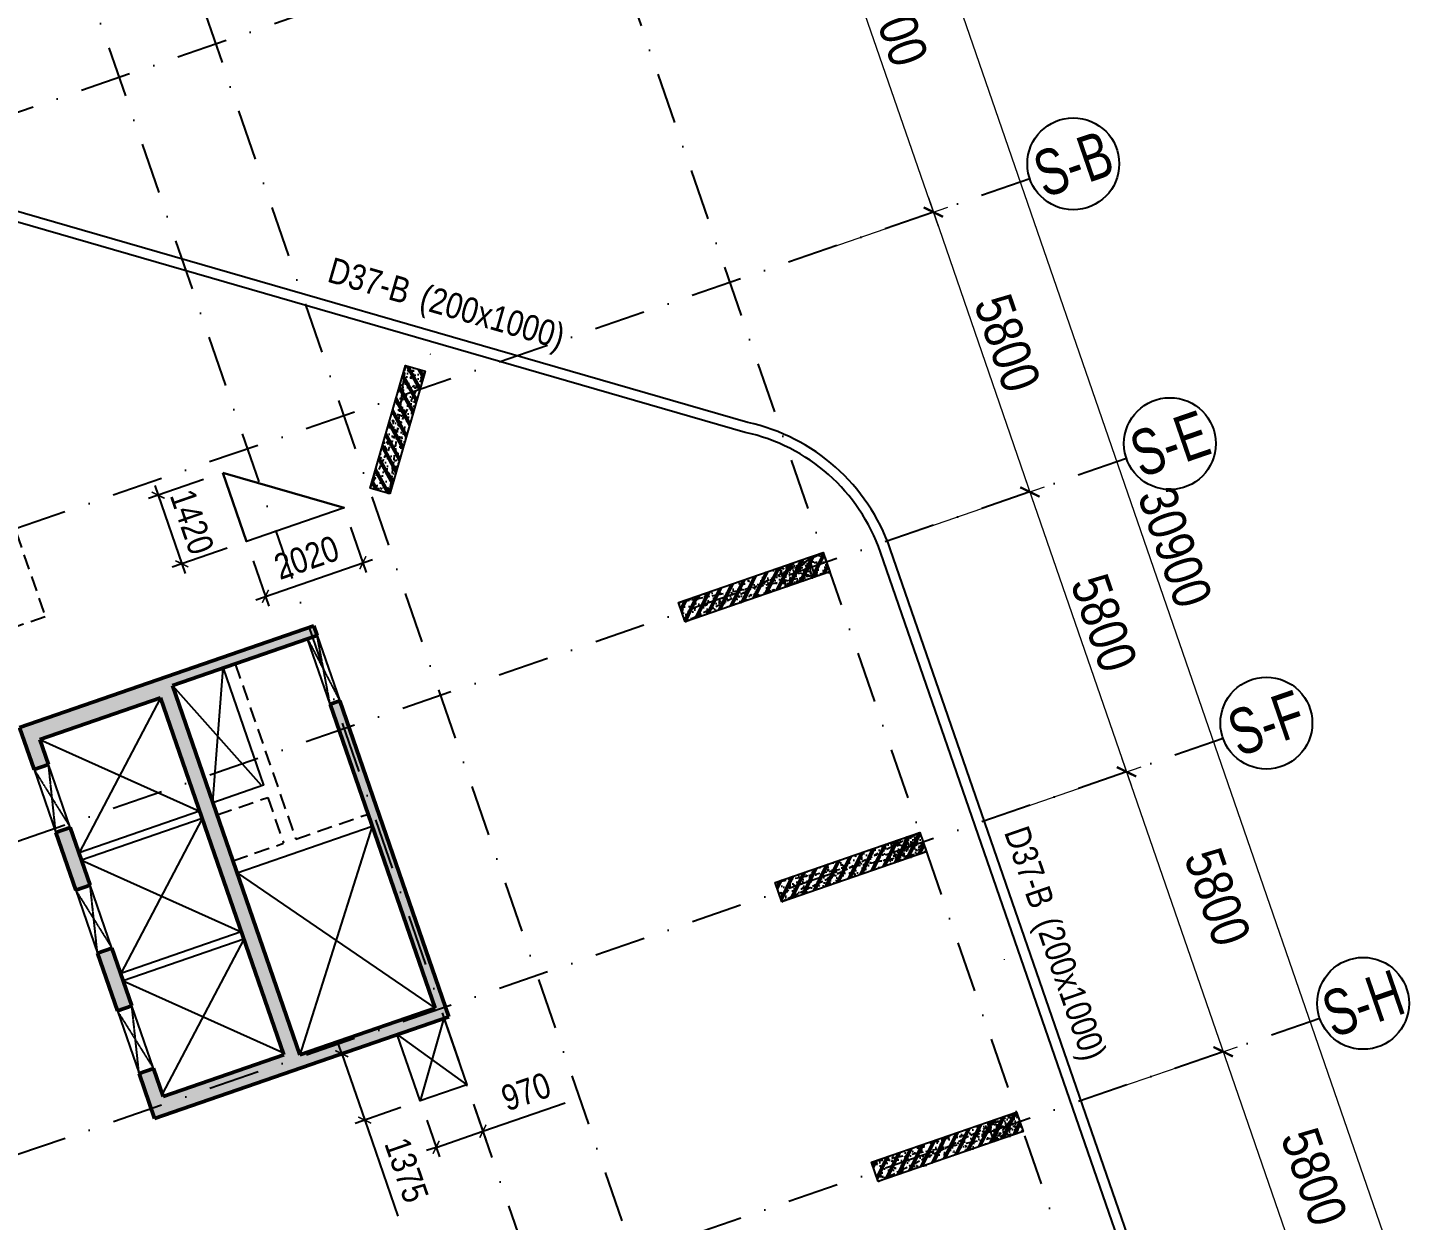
# Model space of a CAD drawing. Header units: millimetres. Extents: x -159515 to 1327256, y -225156 to 138737.
# Drawn here: x 671992 to 699289, y -4233 to 19124 of the extents above; entities that cross this region are included whole.
import ezdxf
from ezdxf.enums import TextEntityAlignment as Align

# ---------------------------------------------------------------- set-up
doc = ezdxf.new("R2010")
doc.units = ezdxf.units.MM
doc.header["$MEASUREMENT"] = 0
doc.linetypes.add('DASHDOT', pattern=[1, 0.5, -0.25, 0, -0.25])
doc.linetypes.add('DASHED', pattern=[4.5, 3, -1.5])
for name, color, linetype in [('ccu11-Khuat', 9, 'DASHED'), ('ccu11-Manh', 8, 'Continuous'), ('ccu11-Thay', 7, 'Continuous'), ('ccu12-Manh', 8, 'Continuous'), ('ccu12-Text', 31, 'Continuous'), ('KC2-DIM', 251, 'Continuous'), ('KT-Hatch', 251, 'Continuous'), ('KT-Luoi truc South Tower', 8, 'DASHDOT'), ('ST_MBDV Cot vach 220805$0$AUDIT_I_220805193045-1', 50, 'Continuous'), ('ST_MBDV Cot vach 220805$0$AUDIT_I_220805193045-5', 6, 'Continuous'), ('Xref_ST_MBDV Cot vach 30.7.2022|Xref_ST_MBDV Cot vach 30.7.2022|Xref_ST_MBDV Cot vach 30.7.2022|Xref_ST_MBDV Cot vach 30.7.2022|KC-Betong', 6, 'Continuous')]:
    doc.layers.add(name, color=color, linetype=linetype)
for name, color, linetype, lineweight in [('ccu12-Tencaukien', 9, 'Continuous', 15), ('KT-Kich thuoc', 159, 'Continuous', 18), ('ST_MBDV Cot vach 220805$0$KT-Net cot vach', 6, 'Continuous', 50)]:
    doc.layers.add(name, color=color, linetype=linetype, lineweight=lineweight)
doc.styles.add('Arial Narrow', font='ARIALN.TTF')
doc.styles.add('ST_MBDV Cot vach 220805$0$HBA-Text', font='GOTHIC.TTF')
doc.dimstyles.new('ccu12-200', dxfattribs={"dimscale": 200, "dimtxt": 2.5, "dimasz": 1, "dimexe": 1, "dimexo": 2, "dimgap": 1, "dimtad": 1, "dimdec": 0, "dimrnd": 5, "dimdsep": 46, "dimtxsty": 'Arial Narrow', "dimblk": 'ARCHTICK', "dimcen": -1, "dimdle": 1, "dimclrd": 256, "dimclre": 256, "dimclrt": 3, "dimadec": 0, "dimazin": 2, "dimtfac": 0.1, "dimtdec": 0, "dimtmove": 0, "dimatfit": 1, "dimldrblk": 'ARCHTICK', "dimfxl": 1, "dimtvp": 0.833333, "dimtolj": 1, "dimtzin": 12, "dimarcsym": 0})
doc.dimstyles.new('CCU_1-300', dxfattribs={"dimscale": 300, "dimtxt": 2.5, "dimasz": 1, "dimexe": 1, "dimexo": 2, "dimgap": 0.5, "dimtad": 1, "dimdec": 0, "dimdsep": 46, "dimtxsty": 'Arial Narrow', "dimblk": 'ARCHTICK', "dimcen": -1, "dimdle": 1, "dimclrd": 256, "dimclre": 256, "dimclrt": 3, "dimadec": 0, "dimazin": 2, "dimtfac": 0.1, "dimtdec": 0, "dimtix": 1, "dimtmove": 2, "dimatfit": 1, "dimfxl": 1, "dimtvp": 0.833333, "dimtolj": 1, "dimtzin": 12, "dimarcsym": 0})

# ---------------------------------------------------------------- blocks, each defined once
blk = doc.blocks.new('_ArchTick')
at = {"color": 0, "const_width": 0.15}
blk.add_lwpolyline([(-0.5, -0.5), (0.5, 0.5)], dxfattribs=at)
blk = doc.blocks.new('*D420')
at = {"layer": 'Defpoints', "color": 0, "transparency": 16777216}
for p in [(-45982, 48779), (-41521, 44184), (-44090, 43297, 0)]:
    blk.add_point(p, dxfattribs=at)
at = {"layer": 'KT-Kich thuoc', "lineweight": -2, "transparency": 16777216}
for p, q in [((-45415, 48975), (-43130, 49764)), ((-43511, 49950), (-41423, 43900)), ((-43523, 43493), (-41237, 44282))]:
    blk.add_line(p, q, dxfattribs=at)
at = {"layer": 'KT-Kich thuoc', "lineweight": -2, "transparency": 16777216, "xscale": 300, "yscale": 300, "zscale": 300}
for p, rotation in [((-43414, 49666), 109.0471074798708), ((-41521, 44184), 289.0471074798708)]:
    blk.add_blockref('_ArchTick', p, dxfattribs=dict(at, rotation=rotation))
at = {"layer": 'KT-Kich thuoc', "color": 3, "transparency": 16777216, "insert": (-41963, 47099), "char_height": 750, "attachment_point": 5, "rotation": 289.0471, "style": 'Arial Narrow'}
blk.add_mtext('\\A1;5800', dxfattribs=at)
blk = doc.blocks.new('*D421')
at = {"layer": 'Defpoints', "color": 0, "transparency": 16777216}
for p in [(-47874, 54262, 0), (-43413, 49666), (-45982, 48779)]:
    blk.add_point(p, dxfattribs=at)
at = {"layer": 'KT-Kich thuoc', "lineweight": -2, "transparency": 16777216}
for p, q in [((-45404, 55432), (-43315, 49383)), ((-47307, 54458), (-45022, 55247)), ((-45415, 48975), (-43129, 49764))]:
    blk.add_line(p, q, dxfattribs=at)
at = {"layer": 'KT-Kich thuoc', "lineweight": -2, "transparency": 16777216, "xscale": 300, "yscale": 300, "zscale": 300}
for p, rotation in [((-45306, 55149), 109.0471074798708), ((-43413, 49666), 289.0471074798708)]:
    blk.add_blockref('_ArchTick', p, dxfattribs=dict(at, rotation=rotation))
at = {"layer": 'KT-Kich thuoc', "color": 3, "transparency": 16777216, "insert": (-43856, 52582), "char_height": 750, "attachment_point": 5, "rotation": 289.0471, "style": 'Arial Narrow'}
blk.add_mtext('\\A1;5800', dxfattribs=at)
blk = doc.blocks.new('*D425')
at = {"layer": 'Defpoints', "color": 0, "transparency": 16777216}
for p in [(-44089, 43297, 0), (-39628, 38701), (-42197, 37814, 0)]:
    blk.add_point(p, dxfattribs=at)
at = {"layer": 'KT-Kich thuoc', "lineweight": -2, "transparency": 16777216}
for p, q in [((-43522, 43493), (-41237, 44282)), ((-41619, 44467), (-39530, 38418)), ((-41630, 38010), (-39344, 38799))]:
    blk.add_line(p, q, dxfattribs=at)
at = {"layer": 'KT-Kich thuoc', "lineweight": -2, "transparency": 16777216, "xscale": 300, "yscale": 300, "zscale": 300}
for p, rotation in [((-41521, 44184), 109.0471074798708), ((-39628, 38701), 289.0471074798708)]:
    blk.add_blockref('_ArchTick', p, dxfattribs=dict(at, rotation=rotation))
at = {"layer": 'KT-Kich thuoc', "color": 3, "transparency": 16777216, "insert": (-39739, 41731), "char_height": 750, "attachment_point": 5, "rotation": 289.0471, "style": 'Arial Narrow'}
blk.add_mtext('\\A1;5800', dxfattribs=at)
blk = doc.blocks.new('*D426')
at = {"layer": 'Defpoints', "color": 0, "transparency": 16777216}
for p in [(-42197, 37814, 0), (-37735, 33219), (-40305, 32332, 0)]:
    blk.add_point(p, dxfattribs=at)
at = {"layer": 'KT-Kich thuoc', "lineweight": -2, "transparency": 16777216}
for p, q in [((-41630, 38010), (-39344, 38799)), ((-39726, 38985), (-37637, 32935)), ((-39737, 32528), (-37452, 33317))]:
    blk.add_line(p, q, dxfattribs=at)
at = {"layer": 'KT-Kich thuoc', "lineweight": -2, "transparency": 16777216, "xscale": 300, "yscale": 300, "zscale": 300}
for p, rotation in [((-39628, 38701), 109.0471074798708), ((-37735, 33219), 289.0471074798708)]:
    blk.add_blockref('_ArchTick', p, dxfattribs=dict(at, rotation=rotation))
at = {"layer": 'KT-Kich thuoc', "color": 3, "transparency": 16777216, "insert": (-37846, 36248), "char_height": 750, "attachment_point": 5, "rotation": 289.0471, "style": 'Arial Narrow'}
blk.add_mtext('\\A1;5800', dxfattribs=at)
blk = doc.blocks.new('ST_MBDV Cot vach 220805$0$GRID-SYM-flat-103')
at = {"layer": 'ST_MBDV Cot vach 220805$0$AUDIT_I_220805193045-1'}
blk.add_circle((0, 0, 0), 900, dxfattribs=at)
at = {"layer": 'ST_MBDV Cot vach 220805$0$AUDIT_I_220805193045-1', "style": 'ST_MBDV Cot vach 220805$0$HBA-Text'}
blk.add_attdef('GRID', text='', height=900, rotation=19.0471, dxfattribs=at).set_placement((0, 0, 0), align=Align.MIDDLE_CENTER)
blk = doc.blocks.new('*D444')
at = {"layer": 'Defpoints', "color": 0, "transparency": 16777216}
for p in [(-62765, 62151), (-62018, 59985), (-70998, 56885)]:
    blk.add_point(p, dxfattribs=at)
at = {"layer": 'KT-Kich thuoc', "lineweight": -2, "transparency": 16777216}
for p, q in [((-72029, 58953), (-62482, 62249)), ((-62214, 60553), (-62863, 62435)), ((-71193, 57452), (-71843, 59334))]:
    blk.add_line(p, q, dxfattribs=at)
for p, xscale, yscale, zscale, rotation in [((-62765, 62151), 300, 300, 300, 19.04713796427213), ((-71745, 59051), 300.0000000000001, 300.0000000000001, 300.0000000000001, 199.0471379642721)]:
    blk.add_blockref('_ArchTick', p, dxfattribs=dict(at, xscale=xscale, yscale=yscale, zscale=zscale, rotation=rotation))
at = {"layer": 'KT-Kich thuoc', "color": 3, "transparency": 16777216, "insert": (-67429, 61105), "char_height": 750, "attachment_point": 5, "rotation": 19.0471, "style": 'Arial Narrow'}
blk.add_mtext('\\A1;9500', dxfattribs=at)
blk = doc.blocks.new('*D404')
at = {"layer": 'Defpoints', "color": 0, "transparency": 16777216}
for p in [(-48876, 62062, 0), (-36033, 33807), (-38792, 32854, 0)]:
    blk.add_point(p, dxfattribs=at)
at = {"layer": 'KT-Kich thuoc', "lineweight": -2, "transparency": 16777216}
for p, q in [((-48308, 62258), (-45834, 63113)), ((-46215, 63298), (-35935, 33523)), ((-38225, 33050), (-35749, 33904))]:
    blk.add_line(p, q, dxfattribs=at)
at = {"layer": 'KT-Kich thuoc', "lineweight": -2, "transparency": 16777216, "xscale": 300, "yscale": 300, "zscale": 300}
for p, rotation in [((-46117, 63015), 109.0471074798708), ((-36033, 33807), 289.0471074798708)]:
    blk.add_blockref('_ArchTick', p, dxfattribs=dict(at, rotation=rotation))
at = {"layer": 'KT-Kich thuoc', "color": 3, "transparency": 16777216, "insert": (-40571, 48585), "char_height": 750, "attachment_point": 5, "rotation": 289.0471, "style": 'Arial Narrow'}
blk.add_mtext('\\A1;30900', dxfattribs=at)
blk = doc.blocks.new('*D405')
at = {"layer": 'Defpoints', "color": 0, "transparency": 16777216}
for p in [(-47819, 62427), (-48876, 62062), (-47874, 54262)]:
    blk.add_point(p, dxfattribs=at)
at = {"layer": 'KT-Kich thuoc', "lineweight": -2, "transparency": 16777216}
for p, q in [((-48308, 62258), (-47535, 62525)), ((-45208, 54865), (-47916, 62711)), ((-47307, 54458), (-45022, 55247))]:
    blk.add_line(p, q, dxfattribs=at)
at = {"layer": 'KT-Kich thuoc', "lineweight": -2, "transparency": 16777216, "xscale": 300, "yscale": 300, "zscale": 300}
for p, rotation in [((-47819, 62427), 109.0471074798708), ((-45306, 55149), 289.0471074798708)]:
    blk.add_blockref('_ArchTick', p, dxfattribs=dict(at, rotation=rotation))
at = {"layer": 'KT-Kich thuoc', "color": 3, "transparency": 16777216, "insert": (-46058, 58962), "char_height": 750, "attachment_point": 5, "rotation": 289.0471, "style": 'Arial Narrow'}
blk.add_mtext('\\A1;7700', dxfattribs=at)
blk = doc.blocks.new('*U192')
at = {"layer": 'ccu12-Tencaukien', "color": 8, "ltscale": 10000}
blk.add_line((361, -155), (354, -155), dxfattribs=at)
at = {"layer": 'ccu12-Text', "color": 2, "style": 'Arial Narrow', "width": 0.8}
blk.add_attdef('SH', text='', height=300, dxfattribs=at).set_placement((276, 6), align=Align.BOTTOM_RIGHT)
at = {"layer": 'ccu12-Text', "color": 31, "style": 'Arial Narrow', "width": 0.8}
for tag, p in [('(', (508, -75)), ('KT', (633, -75)), (')', (963, -75))]:
    blk.add_attdef(tag, text='', height=250, dxfattribs=at).set_placement(p, align=Align.BOTTOM_LEFT)
blk = doc.blocks.new('*D235')
at = {"layer": 'Defpoints', "color": 0, "transparency": 16777216}
for p in [(675811, 10405, 0), (676275, 9062, 0), (675008, 8625)]:
    blk.add_point(p, dxfattribs=at)
at = {"layer": 'KC2-DIM', "lineweight": -2, "transparency": 16777216}
for p, q in [((675433, 10274), (674356, 9902)), ((674479, 10157), (675073, 8436)), ((675897, 8932), (674819, 8560))]:
    blk.add_line(p, q, dxfattribs=at)
at = {"layer": 'KC2-DIM', "lineweight": -2, "transparency": 16777216, "xscale": 200, "yscale": 200, "zscale": 200}
for p, rotation in [((674545, 9968), 109.0471379540047), ((675008, 8625), 289.0471379540047)]:
    blk.add_blockref('_ArchTick', p, dxfattribs=dict(at, rotation=rotation))
at = {"layer": 'KC2-DIM', "color": 3, "transparency": 16777216, "insert": (675207, 9445), "char_height": 500, "attachment_point": 5, "rotation": 289.0471, "style": 'Arial Narrow'}
blk.add_mtext('\\A1;1420', dxfattribs=at)
blk = doc.blocks.new('*D236')
at = {"layer": 'Defpoints', "color": 0, "transparency": 16777216}
for p in [(678184, 9721, 0), (676275, 9061, 0), (678555, 8646)]:
    blk.add_point(p, dxfattribs=at)
at = {"layer": 'KC2-DIM', "lineweight": -2, "transparency": 16777216}
for p, q in [((678315, 9343), (678621, 8457)), ((676405, 8683), (676711, 7797)), ((676457, 7921), (678744, 8711))]:
    blk.add_line(p, q, dxfattribs=at)
at = {"layer": 'KC2-DIM', "lineweight": -2, "transparency": 16777216, "xscale": 200, "yscale": 200, "zscale": 200}
for p, rotation in [((678555, 8646), 19.04713795400523), ((676646, 7987), 199.0471379540053)]:
    blk.add_blockref('_ArchTick', p, dxfattribs=dict(at, rotation=rotation))
at = {"layer": 'KC2-DIM', "color": 3, "transparency": 16777216, "insert": (677452, 8746), "char_height": 500, "attachment_point": 5, "rotation": 19.0471, "style": 'Arial Narrow'}
blk.add_mtext('\\A1;2020', dxfattribs=at)
blk = doc.blocks.new('*D237')
at = {"layer": 'Defpoints', "color": 0, "transparency": 16777216}
for p in [(679227, -599, 0), (679676, -1898, 0), (678591, -2273)]:
    blk.add_point(p, dxfattribs=at)
at = {"layer": 'KC2-DIM', "lineweight": -2, "transparency": 16777216}
for p, q in [((678849, -729), (677953, -1039)), ((678142, -973), (678077, -784)), ((678142, -973), (678591, -2273)), ((679298, -2029), (678402, -2338)), ((678591, -2273), (679240, -4153))]:
    blk.add_line(p, q, dxfattribs=at)
at = {"layer": 'KC2-DIM', "lineweight": -2, "transparency": 16777216, "xscale": 200, "yscale": 200, "zscale": 200}
for p, rotation in [((678142, -973), 289.0471379530857), ((678591, -2273), 109.0471379530857)]:
    blk.add_blockref('_ArchTick', p, dxfattribs=dict(at, rotation=rotation))
at = {"layer": 'KC2-DIM', "color": 3, "transparency": 16777216, "insert": (679411, -3253), "char_height": 500, "attachment_point": 5, "rotation": 289.0471, "style": 'Arial Narrow'}
blk.add_mtext('\\A1;1375', dxfattribs=at)
blk = doc.blocks.new('*D238')
at = {"layer": 'Defpoints', "color": 0, "transparency": 16777216}
for p in [(680593, -1582, 0), (679676, -1898, 0), (680907, -2491)]:
    blk.add_point(p, dxfattribs=at)
at = {"layer": 'KC2-DIM', "lineweight": -2, "transparency": 16777216}
for p, q in [((680723, -1960), (680972, -2680)), ((680907, -2491), (682518, -1934)), ((679806, -2276), (680055, -2996)), ((679990, -2807), (680907, -2491)), ((679990, -2807), (679801, -2872))]:
    blk.add_line(p, q, dxfattribs=at)
at = {"layer": 'KC2-DIM', "lineweight": -2, "transparency": 16777216, "xscale": 200, "yscale": 200, "zscale": 200}
for p, rotation in [((680907, -2491), 199.0471379530854), ((679990, -2807), 19.04713795308536)]:
    blk.add_blockref('_ArchTick', p, dxfattribs=dict(at, rotation=rotation))
at = {"layer": 'KC2-DIM', "color": 3, "transparency": 16777216, "insert": (681753, -1717), "char_height": 500, "attachment_point": 5, "rotation": 19.0471, "style": 'Arial Narrow'}
blk.add_mtext('\\A1;970', dxfattribs=at)
blk = doc.blocks.new('*U325')
h = blk.add_hatch()
h.set_pattern_fill('VATLIEU04', color=250, scale=40, style=0, pattern_type=2)
h.set_pattern_definition([(50, (-550, 650), (286.904, -25.1), [30, -330]), (355, (-550, 650), (-55.5, 300.88), [24, -264]), (100.451, (-526.1, 647.9), (231.404, 275.776), [25.496, -280.457]), (46.184, (-550, 730), (426.9, -66.21), [45, -495]), (96.636, (-514.43, 724.5), (373.87, 389.65), [38.24, -420.69]), (351.184, (-550, 730), (373.86, 389.65), [36, -396]), (21, (-510, 710), (238.763, -161.048), [30, -330]), (326, (-510, 710), (97.326, 290.06), [24, -264]), (71.451, (-490.1, 696.58), (336.09, 129.01), [25.496, -280.457]), (37.5, (-550, 650), (4.864, 133.1575), [0, -260.8, 0, -268, 0, -265]), (7.5, (-550, 650), (105.228, 157.765), [0, -152.8, 0, -254.8, 0, -101]), (327.5, (-639.2, 650), (213.529, -9.022), [0, -100, 0, -312, 0, -414]), (317.5, (-679.2, 650), (233.274, 40.042), [0, -130, 0, -207.2, 0, -294]), (45, (-550, 650), (-120.208, 120.208), []), (45, (-550, 699), (-120.208, 120.208), [])])
h.paths.add_polyline_path([(-475, -475), (-75, -475), (-75, 125), (-475, 125)])
at = {"color": 6, "ltscale": 0.25}
blk.add_lwpolyline([(-475, -475), (-75, -475), (-75, 125), (-475, 125)], close=True, dxfattribs=at)
at = {"layer": 'Defpoints', "linetype": 'ByBlock', "ltscale": 30}
for p, q in [((-75, -475), (-475, 125)), ((-475, -475), (-75, 125))]:
    blk.add_line(p, q, dxfattribs=at)
blk = doc.blocks.new('*U196')
h = blk.add_hatch()
h.set_pattern_fill('VATLIEU04', color=250, scale=40, style=0, pattern_type=2)
h.set_pattern_definition([(50, (-550, 650), (286.904, -25.1), [30, -330]), (355, (-550, 650), (-55.5, 300.88), [24, -264]), (100.451, (-526.1, 647.9), (231.404, 275.776), [25.496, -280.457]), (46.184, (-550, 730), (426.9, -66.21), [45, -495]), (96.636, (-514.43, 724.5), (373.87, 389.65), [38.24, -420.69]), (351.184, (-550, 730), (373.86, 389.65), [36, -396]), (21, (-510, 710), (238.763, -161.048), [30, -330]), (326, (-510, 710), (97.326, 290.06), [24, -264]), (71.451, (-490.1, 696.58), (336.09, 129.01), [25.496, -280.457]), (37.5, (-550, 650), (4.864, 133.1575), [0, -260.8, 0, -268, 0, -265]), (7.5, (-550, 650), (105.228, 157.765), [0, -152.8, 0, -254.8, 0, -101]), (327.5, (-639.2, 650), (213.529, -9.022), [0, -100, 0, -312, 0, -414]), (317.5, (-679.2, 650), (233.274, 40.042), [0, -130, 0, -207.2, 0, -294]), (45, (-550, 650), (-120.208, 120.208), []), (45, (-550, 699), (-120.208, 120.208), [])])
h.paths.add_polyline_path([(-475, -475), (-75, -475), (-75, 125), (-475, 125)])
at = {"color": 6, "ltscale": 0.25}
blk.add_lwpolyline([(-475, -475), (-75, -475), (-75, 125), (-475, 125)], close=True, dxfattribs=at)
at = {"layer": 'Defpoints', "linetype": 'ByBlock', "ltscale": 30}
for p, q in [((-75, -475), (-475, 125)), ((-475, -475), (-75, 125))]:
    blk.add_line(p, q, dxfattribs=at)
blk = doc.blocks.new('*U951')
h = blk.add_hatch()
h.set_pattern_fill('VATLIEU04', color=250, scale=40, style=0, pattern_type=2)
h.set_pattern_definition([(50, (-550, 3050), (286.904, -25.101), [30, -330]), (355, (-550, 3050), (-55.5, 300.877), [24, -264]), (100.451, (-526.1, 3047.9), (231.404, 275.776), [25.496, -280.457]), (46.184, (-550, 3130), (426.896, -66.208), [45, -495]), (96.636, (-514.43, 3124.5), (373.865, 389.647), [38.244, -420.685]), (351.184, (-550, 3130), (373.865, 389.65), [36, -396]), (21, (-510, 3110), (238.763, -161.048), [30, -330]), (326, (-510, 3110), (97.326, 290.06), [24, -264]), (71.451, (-490.1, 3096.58), (336.09, 129.012), [25.496, -280.457]), (37.5, (-550, 3050), (4.864, 133.1575), [0, -260.8, 0, -268, 0, -265]), (7.5, (-550, 3050), (105.228, 157.7647), [0, -152.8, 0, -254.8, 0, -101]), (327.5, (-639.2, 3050), (213.529, -9.022), [0, -100, 0, -312, 0, -414]), (317.5, (-679.2, 3050), (233.274, 40.042), [0, -130, 0, -207.2, 0, -294]), (45, (-550, 3050), (-120.208, 120.208), []), (45, (-550, 3099), (-120.208, 120.208), [])])
h.paths.add_polyline_path([(-475, -475), (-75, -475), (-75, 2525), (-475, 2525)])
at = {"color": 6, "ltscale": 0.25}
blk.add_lwpolyline([(-475, -475), (-75, -475), (-75, 2525), (-475, 2525)], close=True, dxfattribs=at)
at = {"layer": 'Defpoints', "linetype": 'ByBlock', "ltscale": 30}
for p, q in [((-75, -475), (-475, 2525)), ((-475, -475), (-75, 2525))]:
    blk.add_line(p, q, dxfattribs=at)
blk = doc.blocks.new('*U44')
h = blk.add_hatch()
h.set_pattern_fill('VATLIEU04', color=250, scale=40, style=0, pattern_type=2)
h.set_pattern_definition([(50, (-550, 2550), (286.904, -25.1), [30, -330]), (355, (-550, 2550), (-55.5, 300.877), [24, -264]), (100.451, (-526.1, 2547.9), (231.404, 275.776), [25.496, -280.457]), (46.184, (-550, 2630), (426.896, -66.208), [45, -495]), (96.636, (-514.43, 2624.5), (373.865, 389.647), [38.244, -420.685]), (351.184, (-550, 2630), (373.865, 389.65), [36, -396]), (21, (-510, 2610), (238.763, -161.048), [30, -330]), (326, (-510, 2610), (97.326, 290.06), [24, -264]), (71.451, (-490.1, 2596.58), (336.09, 129.012), [25.496, -280.457]), (37.5, (-550, 2550), (4.864, 133.1575), [0, -260.8, 0, -268, 0, -265]), (7.5, (-550, 2550), (105.228, 157.765), [0, -152.8, 0, -254.8, 0, -101]), (327.5, (-639.2, 2550), (213.529, -9.022), [0, -100, 0, -312, 0, -414]), (317.5, (-679.2, 2550), (233.274, 40.042), [0, -130, 0, -207.2, 0, -294]), (45, (-550, 2550), (-120.208, 120.208), []), (45, (-550, 2599), (-120.208, 120.208), [])])
h.paths.add_polyline_path([(-475, -475), (-75, -475), (-75, 2025), (-475, 2025)])
at = {"color": 6, "ltscale": 0.25}
blk.add_lwpolyline([(-475, -475), (-75, -475), (-75, 2025), (-475, 2025)], close=True, dxfattribs=at)
at = {"layer": 'Defpoints', "linetype": 'ByBlock', "ltscale": 30}
for p, q in [((-75, -475), (-475, 2025)), ((-475, -475), (-75, 2025))]:
    blk.add_line(p, q, dxfattribs=at)
blk = doc.blocks.new('MBCV-T37')
at = {"layer": 'KT-Hatch'}
h = blk.add_hatch(dxfattribs=at)
h.set_pattern_fill('BTCT', color=256, scale=40)
h.set_pattern_definition([(50, (33773.05, -17470.41), (286.9041, -25.10085), [30, -330]), (355, (33773.05, -17470.4), (-55.5005, 300.8769), [24, -264]), (100.4514, (33796.96, -17472.5), (231.40375, 275.7758), [25.4961, -280.4568]), (46.1842, (33773.05, -17390.4), (426.8964, -66.2076), [45, -495]), (96.6356, (33808.62, -17395.93), (373.865, 389.6471), [38.2441, -420.6852]), (351.1842, (33773.05, -17390.4), (373.8648, 389.6474), [36, -396]), (21, (33813.05, -17410.41), (238.7628, -161.04756), [30, -330]), (326, (33813.05, -17410.4), (97.3261, 290.06), [24, -264]), (71.4514, (33832.95, -17423.84), (336.08905, 129.0122), [25.4961, -280.4568]), (37.5, (33773.05, -17470.41), (4.86394, 133.15754), [0, -260.8, 0, -268, 0, -265]), (7.5, (33773.05, -17470.41), (105.22781, 157.76468), [0, -152.8, 0, -254.8, 0, -101]), (327.5, (33683.85, -17470.41), (213.52897, -9.02195), [0, -100, 0, -312, 0, -414]), (317.5, (33643.85, -17470.41), (233.27447, 40.042), [0, -130, 0, -207.2, 0, -294]), (45, (33773.05, -17470.41), (-106.06602, 106.06602), []), (45, (33843.76, -17470.41), (-106.06602, 106.06602), [])])
h.paths.add_polyline_path([(-32273, 26604), (-35203, 25592), (-32559, 17936), (-29629, 18947), (-29931, 19822), (-30215, 19724), (-30027, 19180), (-32390, 18364), (-34805, 25359), (-32442, 26175), (-32271, 25679), (-31987, 25777)])
h.paths.add_polyline_path([(-26675, 28163), (-24260, 21168), (-26623, 20352), (-26812, 20899), (-27095, 20801), (-26793, 19924), (-21027, 21914), (-23164, 28106), (-23353, 28041), (-21297, 22086), (-23944, 21172), (-26440, 28403), (-23605, 29382), (-23670, 29571), (-29436, 27580), (-29151, 26756), (-28868, 26854), (-29038, 27347)])
h.paths.add_polyline_path([(-28335, 24393), (-28052, 24490), (-28443, 25625), (-28727, 25527)], flags=17)
h.paths.add_polyline_path([(-27628, 23262), (-27911, 23164), (-27520, 22029), (-27236, 22127)], flags=17)
h.paths.add_polyline_path([(-30639, 20953), (-30355, 21050), (-30747, 22185), (-31030, 22087)], flags=17)
h.paths.add_polyline_path([(-31563, 24548), (-31846, 24450), (-31455, 23316), (-31171, 23414)], flags=17)
at = {"layer": 'ST_MBDV Cot vach 220805$0$KT-Net cot vach', "extrusion": (-3.35283e-09, 1.99852e-08, 1)}
for p, q in [((-23670, 29571, 0), (-29436, 27580, 0)), ((-23605, 29382, 0), (-23670, 29571, 0)), ((-23605, 29382, 0), (-26440, 28403, 0)), ((-26440, 28403, 0), (-23944, 21172, 0)), ((-26675, 28163, 0), (-29038, 27347, 0)), ((-24260, 21168, 0), (-26675, 28163, 0)), ((-21297, 22086, 0), (-23353, 28041, 0)), ((-21027, 21914, 0), (-23164, 28106, 0)), ((-29436, 27580, 0), (-29151, 26756, 0)), ((-29038, 27347, 0), (-28868, 26854, 0)), ((-28727, 25527, 0), (-28335, 24393, 0)), ((-28443, 25625, 0), (-28052, 24490, 0)), ((-27628, 23262, 0), (-27236, 22127, 0)), ((-27911, 23164, 0), (-27520, 22029, 0)), ((-26793, 19924, 0), (-21027, 21914, 0)), ((-23944, 21172, 0), (-21297, 22086, 0)), ((-26623, 20352, 0), (-24260, 21168, 0)), ((-27095, 20801, 0), (-26793, 19924, 0)), ((-26812, 20899, 0), (-26623, 20352, 0))]:
    blk.add_line(p, q, dxfattribs=at)
at = {"layer": 'ST_MBDV Cot vach 220805$0$KT-Net cot vach'}
for p, q in [((-23353, 28041, 0), (-23164, 28106, 0)), ((-28868, 26854, 0), (-29151, 26756, 0)), ((-28443, 25625, 0), (-28727, 25527, 0)), ((-28052, 24490, 0), (-28335, 24393, 0)), ((-27628, 23262, 0), (-27911, 23164, 0)), ((-27236, 22127, 0), (-27520, 22029, 0)), ((-26812, 20899, 0), (-27095, 20801, 0))]:
    blk.add_line(p, q, dxfattribs=at)
at = {"layer": 'ST_MBDV Cot vach 220805$0$AUDIT_I_220805193045-5', "linetype": 'ByBlock', "xscale": -0.9999999999999996, "rotation": 289.0471379532163}
for name, p in [('*U325', (-14119, 30941, 0)), ('*U196', (-11943, 25556, 0)), ('*U196', (-10050, 20074, 0))]:
    blk.add_blockref(name, p, dxfattribs=at)
at = {"layer": 'Xref_ST_MBDV Cot vach 30.7.2022|Xref_ST_MBDV Cot vach 30.7.2022|Xref_ST_MBDV Cot vach 30.7.2022|Xref_ST_MBDV Cot vach 30.7.2022|KC-Betong', "linetype": 'ByBlock'}
for name, p, xscale, rotation in [('*U44', (-22507, 32746, 0), -1, 343.8836854960887), ('*U951', (-16104, 30255, 0), -0.9999999999999997, 289.0471379532163), ('*U951', (-14211, 24773, 0), -0.9999999999999997, 289.0471379532163), ('*U951', (-12318, 19290, 0), -0.9999999999999997, 289.0471379532163)]:
    blk.add_blockref(name, p, dxfattribs=dict(at, xscale=xscale, rotation=rotation))
blk = doc.blocks.new('mbkc-t37')
at = {"elevation": 0}
for points in [[(6200, 10700), (3064, 10700), (3074, 12373, 0.085159), (2784, 14138), (1049, 19152), (-3079, 31083, 0.260467), (-5870, 33557), (-20929, 37908, 0.435644), (-25490, 33654, 0.102481), (-25386, 32033), (-24080, 28306), (-24089, 28303)], [(6200, 10500), (2863, 10500), (2874, 12375, 0.085159), (2595, 14072), (860, 19087), (-3268, 31017, 0.260924), (-5919, 33363), (-20964, 37710, 0.435158), (-25290, 33640, 0.102973), (-25195, 32093), (-23825, 28182), (-24023, 28114)], [(-14306, 29382, -0.414214), (-14304, 29381), (-13864, 28106), (-14053, 28041), (-14494, 29317), (-14306, 29382)]]:
    blk.add_lwpolyline(points, format="xyb", dxfattribs=at)
at = {"ltscale": 0.5, "elevation": 0}
for points in [[(-16148, 28746), (-15355, 26449), (-16347, 26106)], [(-16608, 25942), (-18971, 25126)], [(-16559, 25800), (-18922, 24984)], [(-15874, 24735), (-13227, 25649)], [(-15792, 23579), (-18155, 22763)], [(-15743, 23437), (-18106, 22621)]]:
    blk.add_lwpolyline(points, dxfattribs=at)
at = {"elevation": 0}
for points in [[(-19851, 26756), (-19427, 25527), (-19143, 25625), (-19568, 26854), (-19851, 26756)], [(-19035, 24393), (-18611, 23164), (-18328, 23262), (-18752, 24490), (-19035, 24393)], [(-18220, 22029), (-17795, 20801), (-17512, 20899), (-17936, 22127), (-18220, 22029)]]:
    blk.add_lwpolyline(points, dxfattribs=at)
at = {"layer": 'ccu11-Khuat'}
for p, q in [((-14494, 29317, 0), (-13864, 28106, 0)), ((-14053, 28041, 0), (-14306, 29382, 0)), ((-19851, 26756, 0), (-19143, 25625, 0)), ((-19427, 25527, 0), (-19568, 26854, 0)), ((-19035, 24393, 0), (-18328, 23262, 0)), ((-18611, 23164, 0), (-18752, 24490, 0)), ((-17795, 20801, 0), (-17936, 22127, 0)), ((-18220, 22029, 0), (-17512, 20899, 0))]:
    blk.add_line(p, q, dxfattribs=at)
at = {"layer": 'ccu11-Khuat', "ltscale": 100}
blk.add_line((-15912, 28827, 0), (-14727, 25396, 0), dxfattribs=at)
at = {"layer": 'ccu11-Khuat', "ltscale": 100, "elevation": 0}
for points in [[(-16266, 25870), (-15273, 26212), (-14963, 25314)], [(-14727, 25396), (-13309, 25885)], [(-15956, 24972), (-14963, 25314)]]:
    blk.add_lwpolyline(points, dxfattribs=at)
at = {"layer": 'ccu11-Manh'}
for p, q in [((-16154, 32569, 0), (-15691, 31225, 0)), ((-13780, 31885, 0), (-16154, 32569, 0)), ((-11822, 21885, 0), (-12290, 20266, 0)), ((-12739, 21568, 0), (-11373, 20582, 0))]:
    blk.add_line(p, q, dxfattribs=at)
at = {"layer": 'ccu11-Manh', "elevation": 0}
for points in [[(-16352, 26120), (-16148, 28746)], [(-17140, 28403), (-15401, 26449)], [(-17375, 28163), (-18971, 25126)], [(-19738, 27347), (-16608, 25942)], [(-16559, 25800), (-18155, 22763)], [(-18922, 24984), (-15792, 23579)], [(-15743, 23437), (-17340, 20400)], [(-18106, 22621), (-14976, 21216)]]:
    blk.add_lwpolyline(points, dxfattribs=at)
at = {"layer": 'ccu11-Thay', "elevation": 0}
for points in [[(-16154, 32569), (-13780, 31885), (-15691, 31225), (-16154, 32569)], [(-12739, 21568), (-11822, 21885), (-11373, 20582), (-12290, 20266), (-12739, 21568)]]:
    blk.add_lwpolyline(points, dxfattribs=at)
at = {"layer": 'ccu12-Manh', "ltscale": 0.5, "elevation": 0}
for points in [[(-13227, 25649), (-14644, 21172)], [(-15874, 24736), (-11997, 22086)]]:
    blk.add_lwpolyline(points, dxfattribs=at)
at = {"layer": 'ccu11-Khuat'}
blk.add_blockref('MBCV-T37', (9300, 0, 0), dxfattribs=at)
blk = doc.blocks.new('Asix South Tower')
at = {"layer": 'KT-Luoi truc South Tower', "ltscale": 2000}
for p, q in [((-53965.4, 67304.5), (-40792.5, 29149.9)), ((-61527.4, 64693.7), (-45306.5, 17710.6)), ((-63417.9, 64041.1), (-47197, 17057.9)), ((-45928.1, 63080), (-113358.3, 39799.9)), ((-43415.2, 55801.6), (-67725.7, 47408.4)), ((-41522.4, 50319.2), (-65827.2, 41928)), ((-39629.6, 44836.7), (-71714.8, 33759.3)), ((-37736.8, 39354.3), (-105450.5, 15976.2))]:
    blk.add_line(p, q, dxfattribs=at)
at = {"layer": 'KT-Kich thuoc'}
ref = blk.add_blockref('ST_MBDV Cot vach 220805$0$GRID-SYM-flat-103', (-42564.5, 56095.3, 0), dxfattribs=at)
ref.add_attrib('GRID', 'S-B', dxfattribs={"layer": 'ST_MBDV Cot vach 220805$0$AUDIT_I_220805193045-1', "height": 900, "rotation": 19, "style": 'ST_MBDV Cot vach 220805$0$HBA-Text', "width": 0.75}).set_placement((-42564.5, 56095.3, 0), align=Align.MIDDLE_CENTER)
ref = blk.add_blockref('ST_MBDV Cot vach 220805$0$GRID-SYM-flat-103', (-40671.7, 50612.9, 0), dxfattribs=at)
ref.add_attrib('GRID', 'S-E', dxfattribs={"layer": 'ST_MBDV Cot vach 220805$0$AUDIT_I_220805193045-1', "height": 900, "rotation": 19, "style": 'ST_MBDV Cot vach 220805$0$HBA-Text', "width": 0.75}).set_placement((-40671.7, 50612.9, 0), align=Align.MIDDLE_CENTER)
ref = blk.add_blockref('ST_MBDV Cot vach 220805$0$GRID-SYM-flat-103', (-38781.7, 45138.8, 0), dxfattribs=at)
ref.add_attrib('GRID', 'S-F', dxfattribs={"layer": 'ST_MBDV Cot vach 220805$0$AUDIT_I_220805193045-1', "height": 900, "rotation": 19, "style": 'ST_MBDV Cot vach 220805$0$HBA-Text', "width": 0.75}).set_placement((-38781.7, 45138.8, 0), align=Align.MIDDLE_CENTER)
ref = blk.add_blockref('ST_MBDV Cot vach 220805$0$GRID-SYM-flat-103', (-36886, 39648, 0), dxfattribs=at)
ref.add_attrib('GRID', 'S-H', dxfattribs={"layer": 'ST_MBDV Cot vach 220805$0$AUDIT_I_220805193045-1', "height": 900, "rotation": 19, "style": 'ST_MBDV Cot vach 220805$0$HBA-Text', "width": 0.75}).set_placement((-36886, 39648, 0), align=Align.MIDDLE_CENTER)
for base, p1, p2, angle, picture, middle in [((-36033, 33806.5), (-48875.5, 62062.4, 0), (-38792.1, 32854, 0), 109.04711, '*D404', (-40571.3, 48584.6)), ((-47818.6, 62427.4), (-47874.4, 54262.1), (-48875.5, 62062.4), 109.04711, '*D405', (-46058.4, 58962.1)), ((-62765.3, 62150.9), (-70997.6, 56885.2), (-62017.7, 59985.5), 19.04714, '*D444', (-67429.2, 61104.5)), ((-43412.9, 49666.5), (-47874.4, 54262.1, 0), (-45982.3, 48779.4), 109.04711, '*D421', (-43855.5, 52581.6)), ((-41520.8, 44183.8), (-45982.3, 48779.4), (-44090.1, 43296.7, 0), 109.04711, '*D420', (-41963.4, 47098.9))]:
    dim = blk.add_linear_dim(base=base, p1=p1, p2=p2, angle=angle, dimstyle='CCU_1-300', dxfattribs=at)
    dim.commit()
    dim.dimension.update_dxf_attribs({"geometry": picture, "text_midpoint": middle})
for base, p1, p2, picture, middle in [((-39628, 38701.3), (-44089.5, 43296.9, 0), (-42197.3, 37814.3, 0), '*D425', (-39739.1, 41730.9)), ((-37735.1, 33218.9), (-42196.7, 37814.5, 0), (-40304.5, 32331.8, 0), '*D426', (-37846.3, 36248.5))]:
    dim = blk.add_linear_dim(base=base, p1=p1, p2=p2, angle=109.04711, dimstyle='CCU_1-300', dxfattribs=at)
    dim.commit()
    dim.dimension.update_dxf_attribs({"geometry": picture, "text_midpoint": middle, "dimtype": 128})

msp = doc.modelspace()

# ---------------------------------------------------------------- linework, layer by layer
at = {"layer": 'ccu11-Khuat', "ltscale": 100}
msp.add_line((671197.2, 7204, -0.2), (672331.6, 7595.2, -0.2), dxfattribs=at)
at = {"layer": 'ccu11-Khuat', "ltscale": 100, "extrusion": (7.52316e-37, 3.29453e-06, 1), "elevation": -0.1}
msp.add_lwpolyline([(671620.3, 9653.4), (672331.6, 7595.2)], dxfattribs=at)

# ---------------------------------------------------------------- block references
msp.add_blockref('mbkc-t37', (691965.6, -22163.9, 0))
at = {"layer": 'ccu12-Tencaukien', "extrusion": (1.49553e-07, -1.06322e-06, 1)}
ref = msp.add_blockref('*U192', (679525.5, 13340.8, 0.1), dxfattribs=dict(at, xscale=1.815893337873055, yscale=1.815893337873055, zscale=1.815893337873055, rotation=323.4206192105505))
ref.add_attrib('KT', '(200x1000)', dxfattribs={"color": 31, "extrusion": (1.49553e-07, -1.06322e-06, 1), "height": 500, "rotation": 343.88369, "style": 'Arial Narrow'}).set_placement((679593.8, 13483.9, 0.1), align=Align.BOTTOM_LEFT)
ref.add_attrib('SH', 'D37-B', dxfattribs={"color": 2, "extrusion": (1.49553e-07, -1.06322e-06, 1), "height": 500, "rotation": 343.88369, "style": 'Arial Narrow'}).set_placement((679351.4, 13563.2, 0.1), align=Align.BOTTOM_RIGHT)
at = {"layer": 'ccu12-Tencaukien', "extrusion": (-7.8259e-07, -7.35092e-07, 1)}
ref = msp.add_blockref('*U192', (691420.8, 1514.4, -0.5), dxfattribs=dict(at, xscale=1.815893337873055, yscale=1.815893337873055, zscale=1.815893337873055, rotation=268.6213726059944))
ref.add_attrib('KT', '(200x1000)', dxfattribs={"color": 31, "extrusion": (-7.8259e-07, -7.35092e-07, 1), "height": 500, "rotation": 289.08444, "style": 'Arial Narrow'}).set_placement((691577.1, 1541.1, -0.5), align=Align.BOTTOM_LEFT)
ref.add_attrib('SH', 'D37-B', dxfattribs={"color": 2, "extrusion": (-7.8259e-07, -7.35092e-07, 1), "height": 500, "rotation": 289.08444, "style": 'Arial Narrow'}).set_placement((691502.2, 1784.9, -0.5), align=Align.BOTTOM_RIGHT)
at = {"layer": 'KT-Kich thuoc'}
msp.add_blockref('Asix South Tower', (735038.2, -39634.4), dxfattribs=at)

# ---------------------------------------------------------------- dimensions: what is measured, and where the dimension line sits
at = {"layer": 'KC2-DIM'}
dim = msp.add_linear_dim(base=(675008.1, 8625.1), p1=(675811.1, 10404.9, 0.2), p2=(676274.6, 9062.4, 0.2), angle=289.04714, dimstyle='ccu12-200', dxfattribs=at)
dim.commit()
dim.dimension.update_dxf_attribs({"geometry": '*D235', "text_midpoint": (674776.4, 9296.4), "dimtype": 161})
for p1, p2, distance, picture, middle in [((676274.9, 9061.4, 0.2), (678184.3, 9720.6, 0.2), -1137.2, '*D236', (677452.1, 8746.5)), ((679227.2, -598.8, 0), (679675.9, -1898.4, 0), -1147.8, '*D237', (679411.1, -3253.5)), ((679675.9, -1898.4, 0), (680592.8, -1581.8, 0), -961.4, '*D238', (681752.6, -1716.8))]:
    dim = msp.add_aligned_dim(p1=p1, p2=p2, distance=distance, dimstyle='ccu12-200', dxfattribs=at)
    dim.commit()
    dim.dimension.update_dxf_attribs({"geometry": picture, "text_midpoint": middle})

doc.saveas('drawing.dxf')
